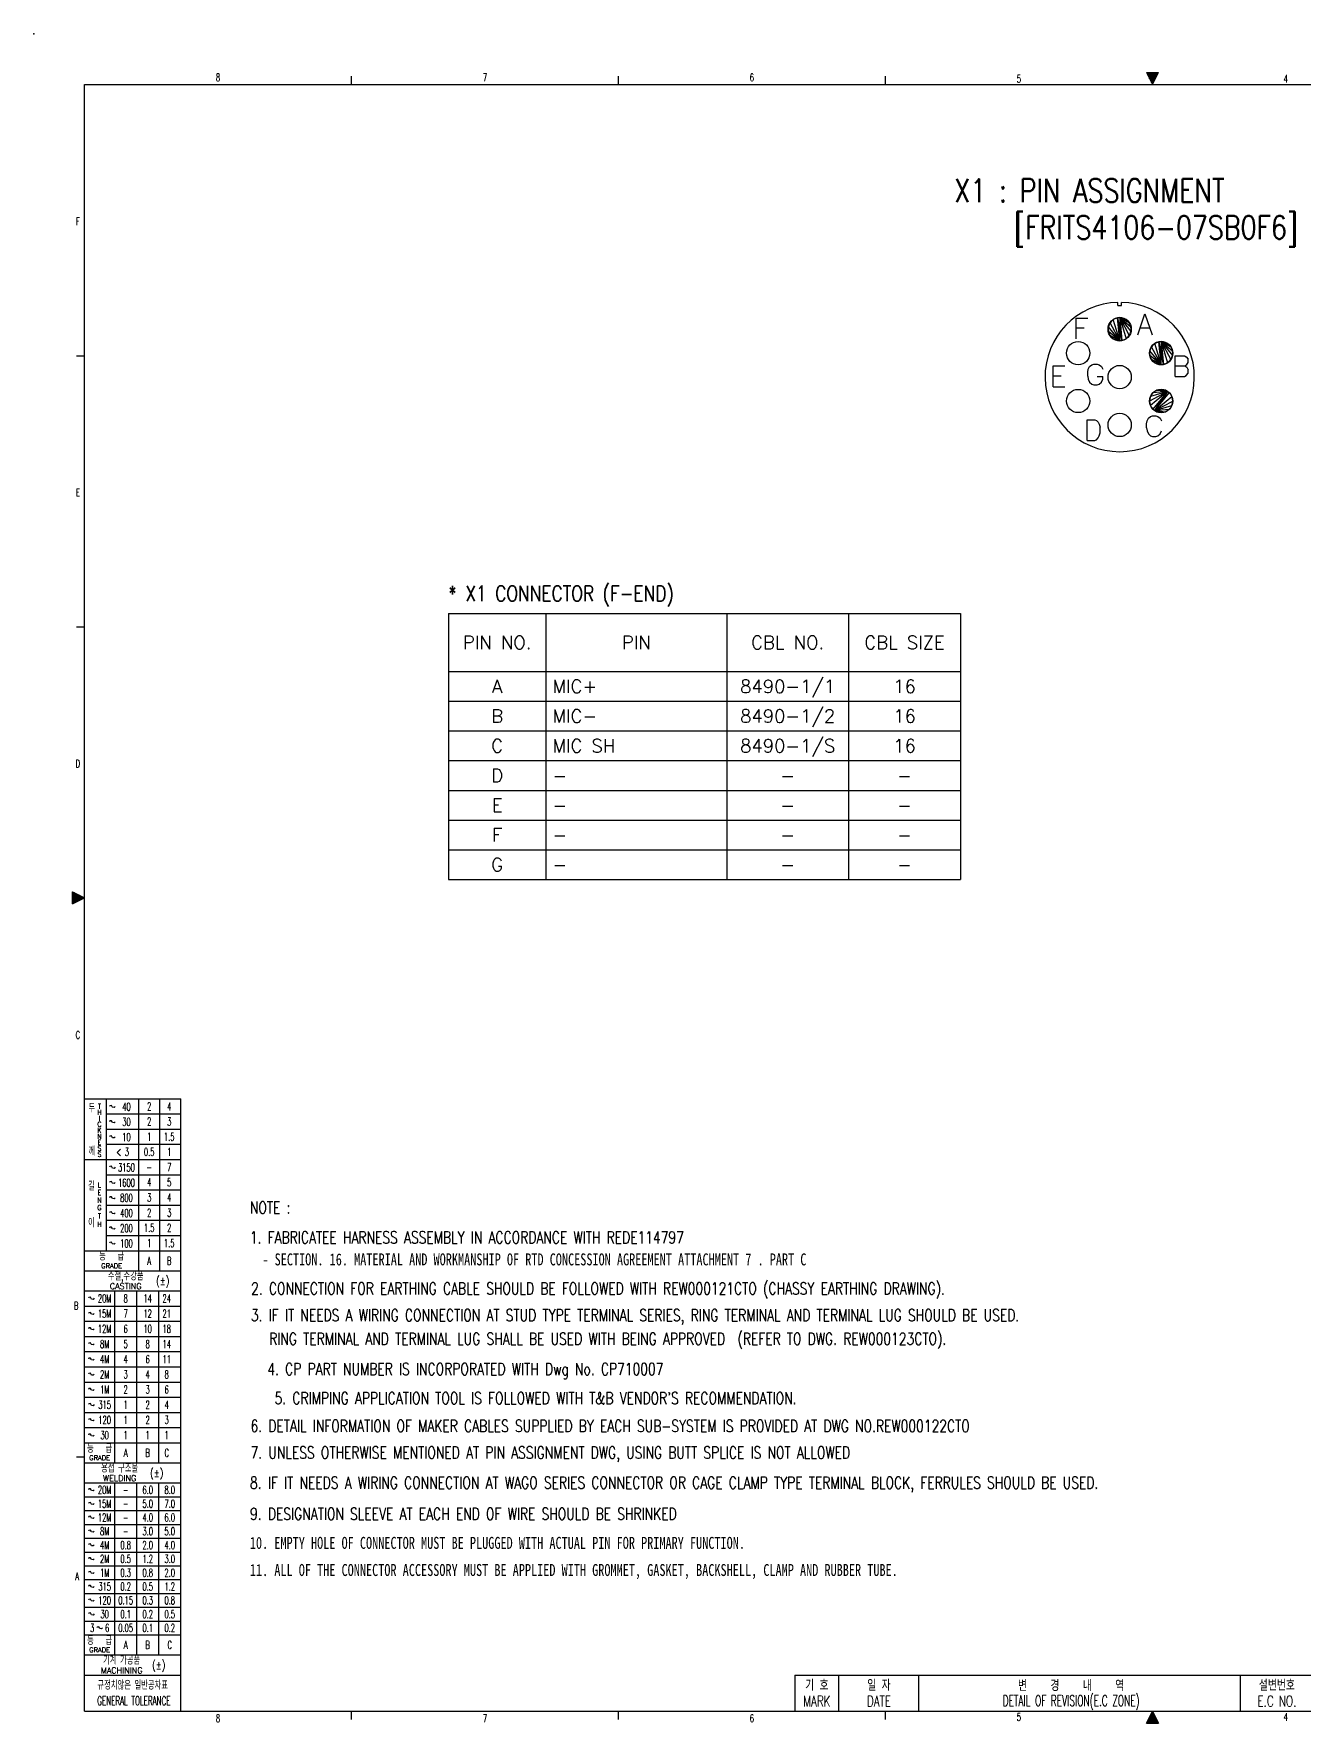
# Model space of a CAD drawing. Extents: x 260 to 819, y -886 to -454.
# Drawn here: x 260.4 to 577.7, y -875.9 to -453.8 of the extents above; entities that cross this region are included whole.
import ezdxf
from ezdxf.enums import TextEntityAlignment as Align

# ---------------------------------------------------------------- set-up
doc = ezdxf.new("R2010")
doc.units = 0
doc.header["$LTSCALE"] = 150
doc.header["$MEASUREMENT"] = 0
doc.linetypes.add('DASHED', pattern=[0.75, 0.5, -0.25])
doc.layers.get('0').update_dxf_attribs({"color": 6, "linetype": 'CONTINUOUS'})
doc.layers.add('현배선도', color=7, linetype='CONTINUOUS')
doc.styles.add('ROMANS', font='txt', dxfattribs={"height": 0.2})
doc.styles.get("Standard").update_dxf_attribs({"font": 'romans.shx', "width": 0.8, "bigfont": 'whgtxt.shx'})

# ---------------------------------------------------------------- blocks, each defined once
blk = doc.blocks.new('*H2')
at = {"color": 2, "linetype": 'Continuous'}
for p, q in [((-266.22, 407.36), (-268.12, 409.25)), ((-266.13, 407.55), (-268, 409.42)), ((-266.32, 407.17), (-267.84, 408.69)), ((-266.04, 407.74), (-267.72, 409.42)), ((-266.41, 406.98), (-267.56, 408.13)), ((-265.94, 407.93), (-267.44, 409.42)), ((-266.5, 406.79), (-267.28, 407.57)), ((-265.85, 408.12), (-267.15, 409.42)), ((-266.6, 406.61), (-267, 407.01)), ((-265.75, 408.31), (-266.87, 409.42)), ((-266.69, 406.42), (-266.72, 406.45)), ((-265.66, 408.5), (-266.59, 409.42)), ((-265.57, 408.69), (-266.31, 409.42)), ((-265.47, 408.87), (-266.02, 409.42)), ((-265.38, 409.06), (-265.74, 409.42)), ((-265.29, 409.25), (-265.46, 409.42))]:
    blk.add_line(p, q, dxfattribs=at)
blk = doc.blocks.new('*H3')
at = {"color": 2, "linetype": 'Continuous'}
for p, q in [((-267.98, 409.42), (-268.13, 409.28)), ((-267.7, 409.42), (-268.03, 409.09)), ((-267.42, 409.42), (-267.94, 408.9)), ((-267.13, 409.42), (-267.85, 408.71)), ((-266.85, 409.42), (-267.75, 408.52)), ((-266.57, 409.42), (-267.66, 408.33)), ((-266.29, 409.42), (-267.57, 408.15)), ((-266, 409.42), (-267.47, 407.96)), ((-265.72, 409.42), (-267.38, 407.77)), ((-265.44, 409.42), (-267.28, 407.58)), ((-265.25, 409.33), (-267.19, 407.39)), ((-265.52, 408.77), (-267.1, 407.2)), ((-265.8, 408.21), (-267, 407.01)), ((-266.08, 407.65), (-266.91, 406.82)), ((-266.36, 407.09), (-266.82, 406.63)), ((-266.64, 406.53), (-266.72, 406.44))]:
    blk.add_line(p, q, dxfattribs=at)
blk = doc.blocks.new('*H4')
at = {"color": 2, "linetype": 'Continuous'}
for p, q in [((-267.94, -3.02), (-268.11, -2.85)), ((-267.66, -3.02), (-268.02, -2.66)), ((-267.37, -3.02), (-267.93, -2.47)), ((-267.09, -3.02), (-267.83, -2.28)), ((-266.81, -3.02), (-267.74, -2.09)), ((-266.52, -3.02), (-267.64, -1.9)), ((-266.24, -3.02), (-267.55, -1.72)), ((-265.96, -3.02), (-267.46, -1.53)), ((-265.68, -3.02), (-267.36, -1.34)), ((-265.39, -3.02), (-267.27, -1.15)), ((-265.29, -2.85), (-267.18, -0.96)), ((-265.57, -2.28), (-267.08, -0.77)), ((-265.85, -1.72), (-266.99, -0.58)), ((-266.12, -1.16), (-266.89, -0.39)), ((-266.4, -0.6), (-266.8, -0.2)), ((-266.68, -0.04), (-266.71, -0.01))]:
    blk.add_line(p, q, dxfattribs=at)
blk = doc.blocks.new('*H5')
at = {"color": 2, "linetype": 'Continuous'}
for p, q in [((-266.24, -0.93), (-268.07, -2.77)), ((-266.14, -1.12), (-268.05, -3.02)), ((-266.33, -0.74), (-267.79, -2.2)), ((-266.05, -1.31), (-267.77, -3.02)), ((-266.43, -0.55), (-267.51, -1.64)), ((-265.96, -1.5), (-267.48, -3.02)), ((-266.52, -0.36), (-267.24, -1.08)), ((-265.86, -1.69), (-267.2, -3.02)), ((-266.61, -0.18), (-266.96, -0.52)), ((-265.77, -1.88), (-266.92, -3.02)), ((-265.68, -2.07), (-266.63, -3.02)), ((-265.58, -2.26), (-266.35, -3.02)), ((-265.49, -2.44), (-266.07, -3.02)), ((-265.39, -2.63), (-265.79, -3.02)), ((-265.3, -2.82), (-265.5, -3.02)), ((-265.21, -3.01), (-265.22, -3.02))]:
    blk.add_line(p, q, dxfattribs=at)
blk = doc.blocks.new('*H6')
at = {"color": 2, "linetype": 'Continuous'}
for p, q in [((-534.45, 202.67), (-536.42, 204.65)), ((-534.64, 202.58), (-536.42, 204.36)), ((-534.82, 202.48), (-536.42, 204.08)), ((-535.01, 202.39), (-536.42, 203.8)), ((-535.2, 202.29), (-536.42, 203.51)), ((-535.39, 202.2), (-536.42, 203.23)), ((-535.58, 202.11), (-536.42, 202.95)), ((-535.77, 202.01), (-536.42, 202.67)), ((-534.26, 202.77), (-536, 204.51)), ((-534.07, 202.86), (-535.43, 204.22)), ((-533.88, 202.96), (-534.86, 203.94)), ((-533.69, 203.05), (-534.29, 203.65)), ((-533.51, 203.15), (-533.72, 203.36)), ((-535.95, 201.92), (-536.42, 202.38)), ((-536.14, 201.82), (-536.42, 202.1)), ((-536.33, 201.73), (-536.42, 201.82))]:
    blk.add_line(p, q, dxfattribs=at)
blk = doc.blocks.new('*H7')
at = {"color": 2, "linetype": 'Continuous'}
for p, q in [((-536.36, 204.69), (-536.42, 204.63)), ((-536.17, 204.6), (-536.42, 204.35)), ((-535.98, 204.5), (-536.42, 204.06)), ((-535.79, 204.41), (-536.42, 203.78)), ((-535.61, 204.31), (-536.42, 203.5)), ((-535.42, 204.22), (-536.42, 203.21)), ((-535.23, 204.12), (-536.42, 202.93)), ((-535.04, 204.03), (-536.42, 202.65)), ((-534.85, 203.93), (-536.42, 202.37)), ((-534.67, 203.84), (-536.42, 202.08)), ((-534.48, 203.74), (-536.42, 201.8)), ((-534.29, 203.65), (-536.09, 201.85)), ((-534.1, 203.55), (-535.52, 202.13)), ((-533.91, 203.46), (-534.95, 202.42)), ((-533.72, 203.36), (-534.38, 202.71)), ((-533.54, 203.27), (-533.81, 202.99))]:
    blk.add_line(p, q, dxfattribs=at)
blk = doc.blocks.new('ansi-c')
at = {"color": 5, "linetype": 'Continuous'}
for p, q in [((-56.4, 764.46), (477, 764.46)), ((-56.4, 358.06), (-56.4, 764.46)), ((-56.4, 511.06), (-32.4, 511.06)), ((-32.4, 358.06), (-32.4, 511.06)), ((-56.4, 463.06), (-32.4, 463.06)), ((-56.4, 415.06), (-32.4, 415.06)), ((-56.4, 367.06), (-32.4, 367.06)), ((121, 367.06), (283.5, 367.06)), ((-56.4, 358.06), (477, 358.06))]:
    blk.add_line(p, q, dxfattribs=at)
at = {"color": 210, "linetype": 'Continuous'}
for p, q in [((10.28, 764.46), (10.28, 766.57)), ((76.95, 764.46), (76.95, 766.57)), ((143.63, 764.46), (143.63, 766.57)), ((-58.45, 696.73), (-56.4, 696.73)), ((-58.45, 629), (-56.4, 629)), ((-58.45, 561.26), (-56.4, 561.26)), ((-50.9, 473.11), (-50.9, 511.06)), ((-42.9, 468.09), (-42.9, 511.06)), ((-37.65, 468.09), (-37.65, 511.06)), ((-50.9, 507.27), (-32.4, 507.27)), ((-50.9, 503.47), (-32.4, 503.47)), ((-50.9, 499.68), (-32.4, 499.68)), ((-56.4, 495.88), (-32.4, 495.88)), ((-50.9, 492.09), (-32.4, 492.09)), ((-50.9, 488.29), (-32.4, 488.29)), ((-50.9, 484.5), (-32.4, 484.5)), ((-50.9, 480.7), (-32.4, 480.7)), ((-56.4, 473.11), (-32.4, 473.11)), ((-50.9, 476.91), (-32.4, 476.91)), ((-56.4, 468.09), (-32.4, 468.09)), ((-48.9, 420.09), (-48.9, 463.06)), ((-43.4, 420.09), (-43.4, 463.06)), ((-37.9, 420.09), (-37.9, 463.06)), ((-56.4, 459.27), (-32.4, 459.27)), ((-56.4, 455.47), (-32.4, 455.47)), ((-56.4, 451.68), (-32.4, 451.68)), ((-56.4, 447.88), (-32.4, 447.88)), ((-56.4, 444.09), (-32.4, 444.09)), ((-56.4, 440.29), (-32.4, 440.29)), ((-56.4, 436.5), (-32.4, 436.5)), ((-56.4, 432.7), (-32.4, 432.7)), ((-56.4, 428.91), (-32.4, 428.91)), ((-56.4, 425.11), (-32.4, 425.11)), ((-58.45, 421.56), (-56.4, 421.56)), ((-56.4, 420.09), (-32.4, 420.09)), ((-48.9, 372.09), (-48.9, 415.06)), ((-43.4, 372.09), (-43.4, 415.06)), ((-37.9, 372.09), (-37.9, 415.06)), ((-56.4, 411.61), (-32.4, 411.61)), ((-56.4, 408.16), (-32.4, 408.16)), ((-56.4, 404.71), (-32.4, 404.71)), ((-56.4, 401.26), (-32.4, 401.26)), ((-56.4, 397.81), (-32.4, 397.81)), ((-56.4, 394.36), (-32.4, 394.36)), ((-56.4, 390.91), (-32.4, 390.91)), ((-56.4, 387.46), (-32.4, 387.46)), ((-56.4, 384.01), (-32.4, 384.01)), ((-56.4, 380.56), (-32.4, 380.56)), ((-56.4, 377.11), (-32.4, 377.11)), ((-56.4, 372.09), (-32.4, 372.09)), ((132, 358.06), (132, 367.06)), ((152, 358.06), (152, 367.06)), ((232.31, 358.06), (232.31, 367.06)), ((10.28, 355.96), (10.28, 358.06)), ((76.95, 355.96), (76.95, 358.06)), ((143.63, 355.96), (143.63, 358.06))]:
    blk.add_line(p, q, dxfattribs=at)
at = {"color": 2, "linetype": 'Continuous'}
for p, q in [((208.8, 767.49), (211.8, 767.49)), ((208.8, 767.49), (210.3, 764.46)), ((210.3, 764.46), (211.8, 767.49)), ((-59.42, 562.78), (-56.4, 561.26)), ((-59.42, 559.74), (-59.42, 562.78)), ((-59.42, 559.74), (-56.4, 561.26)), ((208.8, 355.04), (210.3, 358.06)), ((208.8, 355.04), (211.8, 355.04)), ((210.3, 358.06), (211.8, 355.04))]:
    blk.add_line(p, q, dxfattribs=at)
at = {"color": 5, "linetype": 'DASHED'}
blk.add_line((121, 367.06), (121, 358.06), dxfattribs=at)
at = {"color": 130, "linetype": 'Continuous'}
for points in [[(-48.8, 509.12), (-49.02, 508.86), (-49.41, 508.93), (-49.5, 509.08), (-49.5, 509.08), (-49.69, 509.37), (-50.1, 509.31), (-50.2, 509.12)], [(-48.8, 505.32), (-49.02, 505.06), (-49.41, 505.14), (-49.5, 505.28), (-49.5, 505.28), (-49.69, 505.58), (-50.1, 505.52), (-50.2, 505.32)], [(-48.8, 501.53), (-49.02, 501.27), (-49.41, 501.34), (-49.5, 501.49), (-49.5, 501.49), (-49.69, 501.78), (-50.1, 501.72), (-50.2, 501.53)], [(-48.8, 493.94), (-49.02, 493.68), (-49.41, 493.75), (-49.5, 493.9), (-49.5, 493.9), (-49.69, 494.19), (-50.1, 494.13), (-50.2, 493.94)], [(-48.8, 490.14), (-49.02, 489.88), (-49.41, 489.96), (-49.5, 490.1), (-49.5, 490.1), (-49.69, 490.4), (-50.1, 490.34), (-50.2, 490.14)], [(-48.8, 486.35), (-49.02, 486.09), (-49.41, 486.16), (-49.5, 486.31), (-49.5, 486.31), (-49.69, 486.6), (-50.1, 486.54), (-50.2, 486.35)], [(-48.8, 482.55), (-49.02, 482.29), (-49.41, 482.37), (-49.5, 482.51), (-49.5, 482.51), (-49.69, 482.81), (-50.1, 482.75), (-50.2, 482.55)], [(-48.8, 478.76), (-49.02, 478.5), (-49.41, 478.57), (-49.5, 478.72), (-49.5, 478.72), (-49.69, 479.01), (-50.1, 478.95), (-50.2, 478.76)], [(-48.8, 474.96), (-49.02, 474.7), (-49.41, 474.78), (-49.5, 474.92), (-49.5, 474.92), (-49.69, 475.22), (-50.1, 475.16), (-50.2, 474.96)], [(-54.05, 461.21), (-54.27, 460.95), (-54.66, 461.02), (-54.75, 461.17), (-54.75, 461.17), (-54.94, 461.46), (-55.35, 461.4), (-55.45, 461.21)], [(-54.05, 457.41), (-54.27, 457.15), (-54.66, 457.22), (-54.75, 457.37), (-54.75, 457.37), (-54.94, 457.66), (-55.35, 457.61), (-55.45, 457.41)], [(-54.05, 453.62), (-54.27, 453.36), (-54.66, 453.43), (-54.75, 453.58), (-54.75, 453.58), (-54.94, 453.87), (-55.35, 453.81), (-55.45, 453.62)], [(-54.05, 449.82), (-54.27, 449.56), (-54.66, 449.63), (-54.75, 449.78), (-54.75, 449.78), (-54.94, 450.07), (-55.35, 450.02), (-55.45, 449.82)], [(-54.05, 446.03), (-54.27, 445.77), (-54.66, 445.84), (-54.75, 445.99), (-54.75, 445.99), (-54.94, 446.28), (-55.35, 446.22), (-55.45, 446.03)], [(-54.05, 442.23), (-54.27, 441.97), (-54.66, 442.04), (-54.75, 442.19), (-54.75, 442.19), (-54.94, 442.48), (-55.35, 442.43), (-55.45, 442.23)], [(-54.05, 438.44), (-54.27, 438.18), (-54.66, 438.25), (-54.75, 438.4), (-54.75, 438.4), (-54.94, 438.69), (-55.35, 438.63), (-55.45, 438.44)], [(-54.05, 434.64), (-54.27, 434.38), (-54.66, 434.45), (-54.75, 434.6), (-54.75, 434.6), (-54.94, 434.89), (-55.35, 434.84), (-55.45, 434.64)], [(-54.05, 430.85), (-54.27, 430.59), (-54.66, 430.66), (-54.75, 430.81), (-54.75, 430.81), (-54.94, 431.1), (-55.35, 431.04), (-55.45, 430.85)], [(-54.05, 427.05), (-54.27, 426.79), (-54.66, 426.86), (-54.75, 427.01), (-54.75, 427.01), (-54.94, 427.3), (-55.35, 427.25), (-55.45, 427.05)], [(-54.05, 413.38), (-54.27, 413.12), (-54.66, 413.19), (-54.75, 413.34), (-54.75, 413.34), (-54.94, 413.63), (-55.35, 413.57), (-55.45, 413.38)], [(-54.05, 409.93), (-54.27, 409.67), (-54.66, 409.74), (-54.75, 409.89), (-54.75, 409.89), (-54.94, 410.18), (-55.35, 410.12), (-55.45, 409.93)], [(-54.05, 406.48), (-54.27, 406.22), (-54.66, 406.29), (-54.75, 406.44), (-54.75, 406.44), (-54.94, 406.73), (-55.35, 406.67), (-55.45, 406.48)], [(-54.05, 403.03), (-54.27, 402.77), (-54.66, 402.84), (-54.75, 402.99), (-54.75, 402.99), (-54.94, 403.28), (-55.35, 403.22), (-55.45, 403.03)], [(-54.05, 399.58), (-54.27, 399.32), (-54.66, 399.39), (-54.75, 399.54), (-54.75, 399.54), (-54.94, 399.83), (-55.35, 399.77), (-55.45, 399.58)], [(-54.05, 396.13), (-54.27, 395.87), (-54.66, 395.94), (-54.75, 396.09), (-54.75, 396.09), (-54.94, 396.38), (-55.35, 396.32), (-55.45, 396.13)], [(-54.05, 392.68), (-54.27, 392.42), (-54.66, 392.49), (-54.75, 392.64), (-54.75, 392.64), (-54.94, 392.93), (-55.35, 392.87), (-55.45, 392.68)], [(-54.05, 389.23), (-54.27, 388.97), (-54.66, 389.04), (-54.75, 389.19), (-54.75, 389.19), (-54.94, 389.48), (-55.35, 389.42), (-55.45, 389.23)], [(-54.05, 385.78), (-54.27, 385.52), (-54.66, 385.59), (-54.75, 385.74), (-54.75, 385.74), (-54.94, 386.03), (-55.35, 385.97), (-55.45, 385.78)], [(-54.05, 382.33), (-54.27, 382.07), (-54.66, 382.14), (-54.75, 382.29), (-54.75, 382.29), (-54.94, 382.58), (-55.35, 382.52), (-55.45, 382.33)], [(-51.95, 378.88), (-52.17, 378.62), (-52.56, 378.69), (-52.65, 378.84), (-52.65, 378.84), (-52.84, 379.13), (-53.25, 379.07), (-53.35, 378.88)]]:
    blk.add_lwpolyline(points, dxfattribs=at)
at = {"color": 7, "linetype": 'Continuous'}
blk.add_point((-69.1, 777.16), dxfattribs=at)
for name in ['*H3', '*H2', '*H7', '*H6', '*H4', '*H5']:
    blk.add_blockref(name, (477, 358.06), dxfattribs=at)
at = {"color": 130, "linetype": 'Continuous'}
for s, height, width, p in [('8', 1.9, 0.655684, (-23.08, 766.25)), ('7', 1.9, 0.655684, (43.6, 766.25)), ('6', 1.9, 0.655684, (110.27, 766.25)), ('5', 1.9, 0.655684, (176.97, 765.92)), ('4', 1.9, 0.655684, (243.63, 765.92)), ('F', 1.9, 0.655684, (-58.09, 730.28)), ('E', 1.9, 0.655684, (-58.09, 662.55)), ('D', 1.9, 0.655684, (-58.09, 594.82)), ('C', 1.9, 0.655684, (-58.09, 527)), ('두', 2, 0.65, (-54.6, 508.66)), ('T', 1.3, 0.797385, (-52.7, 509.19)), ('H', 1.3, 0.797385, (-52.7, 507.69)), ('I', 1.3, 0.797385, (-52.7, 506.19)), ('40', 2, 0.582, (-45.95, 509.08)), ('2', 2, 0.582, (-40.27, 509.17)), ('4', 2, 0.582, (-35.27, 509.17)), ('C', 1.3, 0.797385, (-52.7, 504.69)), ('N', 1.3, 0.797385, (-52.7, 501.69)), ('K', 1.3, 0.797385, (-52.7, 503.19)), ('30', 2, 0.582, (-45.95, 505.28)), ('10', 2, 0.582, (-45.95, 501.49)), ('2', 2, 0.582, (-40.27, 505.37)), ('1', 2, 0.582, (-40.27, 501.58)), ('1.5', 2, 0.582, (-35.27, 501.58)), ('3', 2, 0.582, (-35.27, 505.37)), ('께', 2, 0.65, (-54.6, 497.89)), ('S', 1.3, 0.797385, (-52.7, 498.69)), ('E', 1.3, 0.797385, (-52.7, 500.19)), ('< 3', 2, 0.582, (-46.9, 497.78)), ('0.5', 2, 0.582, (-40.27, 497.78)), ('1', 2, 0.582, (-35.27, 497.78)), ('S', 1.3, 0.797385, (-52.7, 497.19)), ('3150', 2, 0.582, (-45.95, 493.9)), ('7', 2, 0.582, (-35.27, 493.99)), ('길', 2, 0.65, (-54.7, 489.19)), ('L', 1.3, 0.797385, (-52.7, 489.52)), ('1600', 2, 0.582, (-45.95, 490.1)), ('-', 2, 0.582, (-40.27, 493.99)), ('4', 2, 0.582, (-40.27, 490.19)), ('5', 2, 0.582, (-35.27, 490.19)), ('N', 1.3, 0.797385, (-52.7, 485.74)), ('E', 1.3, 0.797385, (-52.7, 487.63)), ('800', 2, 0.582, (-45.95, 486.31)), ('3', 2, 0.582, (-40.27, 486.4)), ('4', 2, 0.582, (-35.27, 486.4)), ('G', 1.3, 0.797385, (-52.7, 483.86)), ('T', 1.3, 0.797385, (-52.7, 481.77)), ('400', 2, 0.582, (-45.95, 482.51)), ('2', 2, 0.582, (-40.27, 482.6)), ('3', 2, 0.582, (-35.27, 482.6)), ('이', 2, 0.65, (-54.7, 480.01)), ('H', 1.3, 0.797385, (-52.7, 479.68)), ('200', 2, 0.582, (-45.95, 478.72)), ('1.5', 2, 0.582, (-40.27, 478.81)), ('2', 2, 0.582, (-35.27, 478.81)), ('100', 2, 0.582, (-45.95, 474.92)), ('1', 2, 0.582, (-40.27, 475.01)), ('1.5', 2, 0.582, (-35.27, 475.01)), ('등   급', 2, 0.65, (-49.65, 471.68)), ('GRADE', 1.2, 1.015333, (-49.65, 469.32)), ('A', 2, 0.582, (-40.27, 470.6)), ('B', 2, 0.582, (-35.27, 470.6)), ('CASTING', 1.5, 0.982, (-46.15, 464.24)), ('주철,주강품', 2, 0.65, (-46.15, 466.71)), ('(±)', 2, 0.782, (-36.9, 465.58)), ('B', 1.9, 0.655684, (-58.49, 459.39)), ('20M', 2, 0.582, (-51.4, 461.17)), ('8', 2, 0.582, (-46.15, 461.17)), ('14', 2, 0.582, (-40.65, 461.17)), ('24', 2, 0.582, (-35.9, 461.17)), ('15M', 2, 0.582, (-51.4, 457.37)), ('7', 2, 0.582, (-46.15, 457.37)), ('12', 2, 0.582, (-40.65, 457.37)), ('21', 2, 0.582, (-35.9, 457.37)), ('12M', 2, 0.582, (-51.4, 453.58)), ('6', 2, 0.582, (-46.15, 453.58)), ('10', 2, 0.582, (-40.65, 453.58)), ('18', 2, 0.582, (-35.9, 453.58)), ('8M', 2, 0.582, (-51.4, 449.78)), ('5', 2, 0.582, (-46.15, 449.78)), ('8', 2, 0.582, (-40.65, 449.78)), ('14', 2, 0.582, (-35.9, 449.78)), ('4M', 2, 0.582, (-51.4, 445.99)), ('4', 2, 0.582, (-46.15, 445.99)), ('6', 2, 0.582, (-40.65, 445.99)), ('11', 2, 0.582, (-35.9, 445.99)), ('2M', 2, 0.582, (-51.4, 442.19)), ('1M', 2, 0.582, (-51.4, 438.4)), ('3', 2, 0.582, (-46.15, 442.19)), ('2', 2, 0.582, (-46.15, 438.4)), ('4', 2, 0.582, (-40.65, 442.19)), ('3', 2, 0.582, (-40.65, 438.4)), ('8', 2, 0.582, (-35.9, 442.19)), ('6', 2, 0.582, (-35.9, 438.4)), ('315', 2, 0.582, (-51.4, 434.6)), ('1', 2, 0.582, (-46.15, 434.6)), ('2', 2, 0.582, (-40.65, 434.6)), ('4', 2, 0.582, (-35.9, 434.6)), ('120', 2, 0.582, (-51.4, 430.81)), ('1', 2, 0.582, (-46.15, 430.81)), ('2', 2, 0.582, (-40.65, 430.81)), ('3', 2, 0.582, (-35.9, 430.81)), ('30', 2, 0.582, (-51.4, 427.01)), ('1', 2, 0.582, (-46.15, 427.01)), ('1', 2, 0.582, (-40.65, 427.01)), ('1', 2, 0.582, (-35.9, 427.01)), ('등   급', 2, 0.65, (-52.65, 423.64)), ('A', 2, 0.582, (-46.15, 422.6)), ('B', 2, 0.582, (-40.65, 422.6)), ('C', 2, 0.582, (-35.9, 422.6)), ('GRADE', 1.2, 1.015333, (-52.65, 421.36)), ('용접 구조물', 2, 0.65, (-47.65, 418.71)), ('(±)', 2, 0.782, (-38.4, 417.58)), ('20M', 2, 0.582, (-51.4, 413.34)), ('WELDING', 1.5, 0.982, (-47.65, 416.24)), ('6.0', 2, 0.582, (-40.65, 413.34)), ('8.0', 2, 0.582, (-35.15, 413.34)), ('15M', 2, 0.582, (-51.4, 409.89)), ('-', 2, 0.582, (-46.15, 413.34)), ('-', 2, 0.582, (-46.15, 409.89)), ('5.0', 2, 0.582, (-40.65, 409.89)), ('7.0', 2, 0.582, (-35.15, 409.89)), ('12M', 2, 0.582, (-51.4, 406.44)), ('-', 2, 0.582, (-46.15, 406.44)), ('4.0', 2, 0.582, (-40.65, 406.44)), ('6.0', 2, 0.582, (-35.15, 406.44)), ('8M', 2, 0.582, (-51.4, 402.99)), ('-', 2, 0.582, (-46.15, 402.99)), ('3.0', 2, 0.582, (-40.65, 402.99)), ('5.0', 2, 0.582, (-35.15, 402.99)), ('4M', 2, 0.582, (-51.4, 399.54)), ('2M', 2, 0.582, (-51.4, 396.09)), ('0.8', 2, 0.582, (-46.15, 399.54)), ('0.5', 2, 0.582, (-46.15, 396.09)), ('2.0', 2, 0.582, (-40.65, 399.54)), ('1.2', 2, 0.582, (-40.65, 396.09)), ('4.0', 2, 0.582, (-35.15, 399.54)), ('3.0', 2, 0.582, (-35.15, 396.09)), ('A', 1.9, 0.655684, (-58.29, 391.77)), ('1M', 2, 0.582, (-51.4, 392.64)), ('0.3', 2, 0.582, (-46.15, 392.64)), ('0.8', 2, 0.582, (-40.65, 392.64)), ('2.0', 2, 0.582, (-35.15, 392.64)), ('315', 2, 0.582, (-51.4, 389.19)), ('0.2', 2, 0.582, (-46.15, 389.19)), ('0.5', 2, 0.582, (-40.65, 389.19)), ('1.2', 2, 0.582, (-35.15, 389.19)), ('120', 2, 0.582, (-51.4, 385.74)), ('0.15', 2, 0.582, (-46.15, 385.74)), ('0.3', 2, 0.582, (-40.65, 385.74)), ('0.8', 2, 0.582, (-35.15, 385.74)), ('30', 2, 0.582, (-51.4, 382.29)), ('0.1', 2, 0.582, (-46.15, 382.29)), ('0.2', 2, 0.582, (-40.65, 382.29)), ('0.5', 2, 0.582, (-35.15, 382.29)), ('등   급', 2, 0.65, (-52.65, 375.64)), ('3', 2, 0.582, (-54.52, 378.84)), ('6', 2, 0.582, (-50.77, 378.84)), ('0.05', 2, 0.582, (-46.15, 378.84)), ('0.1', 2, 0.582, (-40.65, 378.84)), ('0.2', 2, 0.582, (-35.15, 378.84)), ('GRADE', 1.2, 1.015333, (-52.65, 373.36)), ('기계 가공품', 2, 0.65, (-47.15, 370.71)), ('A', 2, 0.582, (-46.15, 374.6)), ('B', 2, 0.582, (-40.65, 374.6)), ('C', 2, 0.582, (-35.15, 374.6)), ('MACHINING', 1.5, 0.982, (-47.15, 368.24)), ('(±)', 2, 0.782, (-37.9, 369.58)), ('규정치않은 일반공차표', 2, 0.65, (-44.4, 364.46)), ('기 호', 2.8, 0.7, (126.5, 364.56)), ('일 자', 2.8, 0.7, (142, 364.56)), ('변    경    내    역', 2.8, 0.7, (190, 364.46)), ('설변번호', 2.8, 0.7, (241.4, 364.56)), ('GENERAL TOLERANCE', 2.2, 0.591091, (-44.1, 360.66)), ('MARK', 2.7, 0.700519, (126.5, 360.56)), ('DATE', 2.7, 0.700519, (142, 360.56)), ('DETAIL OF REVISION(E.C ZONE)', 2.7, 0.607926, (190, 360.66)), ('E.C NO.', 2.7, 0.700519, (241.4, 360.56)), ('8', 1.9, 0.655684, (-23.08, 356.28)), ('7', 1.9, 0.655684, (43.6, 356.28)), ('6', 1.9, 0.655684, (110.27, 356.28)), ('5', 1.9, 0.655684, (176.97, 356.61)), ('4', 1.9, 0.655684, (243.63, 356.61))]:
    blk.add_text(s, height=height, dxfattribs=dict(at, width=width)).set_placement(p, align=Align.MIDDLE_CENTER)

msp = doc.modelspace()

# ---------------------------------------------------------------- linework, layer by layer
at = {"color": 7, "linetype": 'Continuous'}
for p, q in [((531.17, -521.7), (531.17, -520.92)), ((531.17, -521.7), (532.01, -521.7)), ((532.01, -521.7), (532.01, -520.92)), ((520.73, -530.05), (520.73, -524.87)), ((520.73, -524.87), (523.66, -524.87)), ((520.73, -527.29), (522.73, -527.29)), ((531.03, -524.78), (531.59, -527.6)), ((531.03, -524.78), (531.59, -527.6)), ((531.59, -527.6), (532.15, -530.43)), ((531.59, -527.6), (532.15, -530.43)), ((536.11, -528.98), (537.91, -523.81)), ((536.71, -527.23), (539.11, -527.23)), ((537.91, -523.81), (539.71, -528.98)), ((541.39, -530.76), (541.95, -533.59)), ((541.39, -530.76), (541.95, -533.59)), ((541.95, -533.59), (542.51, -536.41)), ((541.95, -533.59), (542.51, -536.41)), ((545.48, -539.42), (545.48, -534.25)), ((545.48, -534.25), (547.75, -534.25)), ((547.75, -534.25), (548.22, -534.5)), ((548.22, -534.5), (548.69, -535.08)), ((548.35, -536.42), (548.69, -535.91)), ((548.69, -535.91), (548.69, -535.08)), ((514.95, -541.98), (514.95, -536.8)), ((514.95, -536.8), (517.88, -536.8)), ((514.95, -539.22), (516.95, -539.22)), ((523.61, -538.32), (523.74, -537.57)), ((523.61, -539.32), (523.61, -538.32)), ((523.61, -539.32), (523.74, -540.07)), ((523.74, -537.57), (524.08, -536.9)), ((523.74, -540.07), (524.08, -540.82)), ((524.08, -536.9), (524.61, -536.48)), ((524.61, -536.48), (525.15, -536.32)), ((525.15, -536.32), (525.95, -536.32)), ((525.95, -536.32), (526.48, -536.48)), ((526.01, -539.41), (527.35, -539.41)), ((526.48, -536.48), (527.02, -536.9)), ((527.02, -536.9), (527.35, -537.57)), ((527.02, -540.82), (527.35, -540.07)), ((527.35, -540.07), (527.35, -539.41)), ((545.48, -536.75), (547.89, -536.75)), ((545.48, -539.42), (547.75, -539.42)), ((547.75, -539.42), (548.22, -539.17)), ((547.89, -536.75), (548.35, -536.42)), ((547.89, -536.75), (548.35, -537.08)), ((548.22, -539.17), (548.69, -538.59)), ((548.35, -537.08), (548.69, -537.75)), ((548.69, -538.59), (548.69, -537.75)), ((514.95, -541.98), (517.88, -541.98)), ((524.08, -540.82), (524.61, -541.33)), ((524.61, -541.33), (525.15, -541.49)), ((525.15, -541.49), (525.95, -541.49)), ((525.95, -541.49), (526.48, -541.33)), ((526.48, -541.33), (527.02, -540.82)), ((541.95, -545.55), (543.99, -543.52)), ((541.95, -545.55), (543.99, -543.52)), ((539.91, -547.59), (541.95, -545.55)), ((539.91, -547.59), (541.95, -545.55)), ((523.49, -550.28), (525.36, -550.28)), ((523.49, -555.46), (523.49, -550.28)), ((525.36, -550.28), (525.83, -550.45)), ((525.83, -550.45), (526.23, -550.86)), ((526.23, -550.86), (526.5, -551.37)), ((526.5, -551.37), (526.7, -552.12)), ((526.7, -553.54), (526.7, -552.12)), ((538.28, -551.25), (538.42, -550.5)), ((538.28, -552.25), (538.28, -551.25)), ((538.28, -552.25), (538.42, -553)), ((538.42, -550.5), (538.75, -549.83)), ((538.75, -549.83), (539.29, -549.42)), ((539.29, -549.42), (539.82, -549.25)), ((539.82, -549.25), (540.62, -549.25)), ((540.62, -549.25), (541.16, -549.42)), ((541.16, -549.42), (541.69, -549.83)), ((541.69, -549.83), (542.02, -550.5)), ((523.49, -555.46), (525.36, -555.46)), ((525.29, -555.46), (525.83, -555.29)), ((525.83, -555.29), (526.23, -554.79)), ((526.23, -554.79), (526.5, -554.29)), ((526.5, -554.29), (526.7, -553.54)), ((538.42, -553), (538.75, -553.76)), ((538.75, -553.76), (539.29, -554.26)), ((539.29, -554.26), (539.82, -554.42)), ((539.82, -554.42), (540.62, -554.42)), ((540.62, -554.42), (541.16, -554.26)), ((541.16, -554.26), (541.69, -553.76)), ((541.69, -553.76), (542.02, -553))]:
    msp.add_line(p, q, dxfattribs=at)
at = {"color": 0}
for p, q in [((363.95, -598.62), (363.95, -665.11)), ((363.95, -598.62), (491.86, -598.62)), ((388.25, -598.62), (388.25, -665.11)), ((433.47, -598.62), (433.47, -665.11)), ((463.85, -598.62), (463.85, -665.11)), ((491.86, -598.62), (491.86, -665.11)), ((363.95, -613.14), (491.86, -613.14)), ((363.95, -620.56), (491.86, -620.56)), ((363.95, -627.99), (491.86, -627.99)), ((363.95, -635.41), (491.86, -635.41)), ((363.95, -642.84), (491.86, -642.84)), ((363.95, -650.26), (491.86, -650.26)), ((363.95, -657.69), (491.86, -657.69)), ((363.95, -665.11), (491.86, -665.11))]:
    msp.add_line(p, q, dxfattribs=at)
at = {"color": 7, "linetype": 'Continuous'}
for points in [[(531.59, -530.48), (528.76, -528.16), (528.71, -527.6), (528.76, -527.04)], [(531.59, -530.48), (528.76, -527.04), (528.93, -526.5), (529.19, -526)], [(531.59, -530.48), (529.19, -526), (529.55, -525.57), (529.99, -525.21)], [(531.59, -530.48), (529.99, -525.21), (530.49, -524.94), (531.03, -524.78)], [(531.59, -524.72), (531.59, -527.6), (531.03, -524.78)], [(531.59, -530.48), (531.03, -524.78), (531.59, -527.6)], [(531.59, -524.72), (532.15, -524.78), (532.69, -524.94), (533.19, -525.21)], [(531.59, -524.72), (533.19, -525.21), (533.63, -525.57), (533.98, -526)], [(531.59, -524.72), (533.98, -526), (534.25, -526.5), (534.41, -527.04)], [(531.59, -524.72), (534.41, -527.04), (534.47, -527.6), (534.41, -528.16)], [(531.59, -524.72), (534.41, -528.16), (534.25, -528.71), (533.98, -529.2)], [(531.59, -524.72), (533.98, -529.2), (533.63, -529.64), (533.19, -530)], [(531.59, -524.72), (533.19, -530), (532.69, -530.27), (532.15, -530.43)], [(531.59, -524.72), (532.15, -530.43), (531.59, -527.6)], [(531.59, -530.48), (531.59, -527.6), (532.15, -530.43)], [(531.59, -530.48), (529.19, -529.2), (528.93, -528.71), (528.76, -528.16)], [(531.59, -530.48), (529.99, -530), (529.55, -529.64), (529.19, -529.2)], [(531.59, -530.48), (531.03, -530.43), (530.49, -530.27), (529.99, -530)], [(541.95, -536.47), (539.56, -531.99), (539.91, -531.55), (540.35, -531.19)], [(541.95, -536.47), (540.35, -531.19), (540.85, -530.92), (541.39, -530.76)], [(541.95, -530.7), (541.95, -533.59), (541.39, -530.76)], [(541.95, -536.47), (541.39, -530.76), (541.95, -533.59)], [(541.95, -530.7), (542.51, -530.76), (543.05, -530.92), (543.55, -531.19)], [(541.95, -530.7), (543.55, -531.19), (543.99, -531.55), (544.35, -531.99)], [(541.95, -530.7), (544.35, -531.99), (544.61, -532.48), (544.78, -533.02)], [(541.95, -530.7), (544.78, -533.02), (544.83, -533.59), (544.78, -534.15)], [(541.95, -530.7), (544.78, -534.15), (544.61, -534.69), (544.35, -535.19)], [(541.95, -530.7), (544.35, -535.19), (543.99, -535.62), (543.55, -535.98)], [(541.95, -530.7), (543.55, -535.98), (543.05, -536.25), (542.51, -536.41)], [(541.95, -530.7), (542.51, -536.41), (541.95, -533.59)], [(541.95, -536.47), (539.13, -534.15), (539.07, -533.59), (539.13, -533.02)], [(541.95, -536.47), (539.13, -533.02), (539.29, -532.48), (539.56, -531.99)], [(541.95, -536.47), (539.56, -535.19), (539.29, -534.69), (539.13, -534.15)], [(541.95, -536.47), (540.35, -535.98), (539.91, -535.62), (539.56, -535.19)], [(541.95, -536.47), (541.39, -536.41), (540.85, -536.25), (540.35, -535.98)], [(541.95, -536.47), (541.95, -533.59), (542.51, -536.41)], [(543.55, -543.16), (539.29, -544.45), (539.13, -544.99), (539.07, -545.55)], [(543.55, -543.16), (539.07, -545.55), (539.13, -546.12), (539.29, -546.66)], [(543.55, -543.16), (539.91, -543.52), (539.56, -543.95), (539.29, -544.45)], [(543.55, -543.16), (539.29, -546.66), (539.56, -547.15), (539.91, -547.59)], [(543.55, -543.16), (540.85, -542.89), (540.35, -543.16), (539.91, -543.52)], [(543.55, -543.16), (539.91, -547.59), (541.95, -545.55)], [(540.35, -547.95), (544.61, -544.45), (544.35, -543.95), (543.99, -543.52)], [(540.35, -547.95), (543.99, -543.52), (541.95, -545.55)], [(540.35, -547.95), (544.83, -545.55), (544.78, -544.99), (544.61, -544.45)], [(543.55, -543.16), (541.95, -542.67), (541.39, -542.73), (540.85, -542.89)], [(543.55, -543.16), (543.05, -542.89), (542.51, -542.73), (541.95, -542.67)], [(543.55, -543.16), (541.95, -545.55), (543.99, -543.52)], [(540.35, -547.95), (541.95, -545.55), (539.91, -547.59)], [(540.35, -547.95), (544.61, -546.66), (544.78, -546.12), (544.83, -545.55)], [(540.35, -547.95), (543.99, -547.59), (544.35, -547.15), (544.61, -546.66)], [(540.35, -547.95), (543.05, -548.22), (543.55, -547.95), (543.99, -547.59)], [(540.35, -547.95), (540.85, -548.22), (541.39, -548.38), (541.95, -548.44)], [(540.35, -547.95), (541.95, -548.44), (542.51, -548.38), (543.05, -548.22)]]:
    msp.add_lwpolyline(points, dxfattribs=at)
for centre in [(531.59, -527.6), (521.22, -533.59), (541.95, -533.59), (531.59, -539.57), (521.22, -545.55), (541.95, -545.55), (531.59, -551.54)]:
    msp.add_circle(centre, 2.91, dxfattribs=at)
for centre, radius, start, end in [((531.59, -539.57), 18.65, 91.2923, 270), ((531.59, -539.57), 18.65, 270, 88.7077), ((531.59, -527.6), 2.88, 101.25, 281.25), ((531.59, -527.6), 2.88, 281.25, 101.25), ((541.95, -533.59), 2.88, 101.25, 281.25), ((541.95, -533.59), 2.88, 281.25, 101.25), ((541.95, -545.55), 2.88, 45, 225), ((541.95, -545.55), 2.88, 225, 45)]:
    msp.add_arc(centre, radius, start, end, dxfattribs=at)

# ---------------------------------------------------------------- block references
at = {"linetype": 'DASHED'}
msp.add_blockref('ansi-c', (329.46, -1230.96), dxfattribs=at)
msp.add_blockref('ansi-c', (329.46, -1230.96), dxfattribs=at)

# ---------------------------------------------------------------- texts
at = {"color": 0}
for s, p in [('PIN NO.', (376.1, -605.88)), ('PIN', (410.86, -605.88)), ('CBL NO.', (448.66, -605.88)), ('CBL SIZE', (477.86, -605.88)), ('A', (376.1, -616.85)), ('8490-1/1', (448.66, -616.85)), ('16', (477.86, -616.85)), ('B', (376.1, -624.27)), ('8490-1/2', (448.66, -624.27)), ('16', (477.86, -624.27)), ('C', (376.1, -631.7)), ('8490-1/S', (448.66, -631.7)), ('16', (477.86, -631.7)), ('D', (376.1, -639.12)), ('-', (448.66, -639.12)), ('-', (477.86, -639.12)), ('E', (376.1, -646.55)), ('-', (448.66, -646.55)), ('-', (477.86, -646.55)), ('F', (376.1, -653.97)), ('-', (448.66, -653.97)), ('-', (477.86, -653.97)), ('G', (376.1, -661.4)), ('-', (448.66, -661.4)), ('-', (477.86, -661.4))]:
    msp.add_text(s, height=3.3, dxfattribs=at).set_placement(p, align=Align.MIDDLE_CENTER)
for s, p in [('MIC+', (389.9, -616.85)), ('MIC-', (389.9, -624.27)), ('MIC SH', (389.9, -631.7)), ('-', (389.9, -639.12)), ('-', (389.9, -646.55)), ('-', (389.9, -653.97)), ('-', (389.9, -661.4))]:
    msp.add_text(s, height=3.3, dxfattribs=at).set_placement(p, align=Align.MIDDLE_LEFT)
at = {"color": 7, "width": 0.75}
for s, p in [('NOTE : ', (314.34, -747.1)), ('1. FABRICATEE HARNESS ASSEMBLY IN ACCORDANCE WITH REDE114797', (314.34, -754.54)), ('2. CONNECTION FOR EARTHING CABLE SHOULD BE FOLLOWED WITH REW000121CTO (CHASSY EARTHING DRAWING).', (314.64, -767.3)), ('3. IF IT NEEDS A WIRING CONNECTION AT STUD TYPE TERMINAL SERIES, RING TERMINAL AND TERMINAL LUG SHOULD BE USED.', (314.59, -773.98)), ('RING TERMINAL AND TERMINAL LUG SHALL BE USED WITH BEING APPROVED  (REFER TO DWG. REW000123CTO).', (319.14, -779.87)), ('6. DETAIL INFORMATION OF MAKER CABLES SUPPLIED BY EACH SUB-SYSTEM IS PROVIDED AT DWG NO.REW000122CTO', (314.5, -801.65)), ('7. UNLESS OTHERWISE MENTIONED AT PIN ASSIGNMENT DWG, USING BUTT SPLICE IS NOT ALLOWED ', (314.5, -808.3)), ('8. IF IT NEEDS A WIRING CONNECTION AT WAGO SERIES CONNECTOR OR CAGE CLAMP TYPE TERMINAL BLOCK, FERRULES SHOULD BE USED.', (314.38, -815.82)), ('9. DESIGNATION SLEEVE AT EACH END OF WIRE SHOULD BE SHRINKED', (314.38, -823.62))]:
    msp.add_text(s, height=3, dxfattribs=at).set_placement(p, align=Align.MIDDLE_LEFT)
at = {"color": 255, "linetype": 'Continuous', "width": 0.75}
for s, p in [('4. CP PART NUMBER IS INCORPORATED WITH Dwg No. CP710007', (368.16, -787.42)), ("5. CRIMPING APPLICATION TOOL IS FOLLOWED WITH T&B VENDOR'S RECOMMENDATION.", (385.69, -794.69))]:
    msp.add_text(s, height=3, dxfattribs=at).set_placement(p, align=Align.MIDDLE_CENTER)
at = {"layer": '현배선도', "color": 4, "width": 0.8}
for s, height, p in [('X1 : PIN ASSIGNMENT', 5.8124, (490.29, -495.86)), ('[FRITS4106-07SB0F6]', 5.8124, (505.2, -505.09)), ('* X1 CONNECTOR (F-END)', 3.8749, (363.92, -595.58))]:
    msp.add_text(s, height=height, dxfattribs=at).set_placement(p)
at = {"layer": '현배선도', "color": 0, "linetype": 'DASHED', "ltscale": 0.05, "style": 'ROMANS', "width": 0.75}
for s, p in [('   - SECTION. 16. MATERIAL AND WORKMANSHIP OF RTD CONCESSION AGREEMENT ATTACHMENT 7 . PART C ', (312.88, -760.03)), ('10. EMPTY HOLE OF CONNECTOR MUST BE PLUGGED WITH ACTUAL PIN FOR PRIMARY FUNCTION.', (314.33, -830.86)), ('11. ALL OF THE CONNECTOR ACCESSORY MUST BE APPLIED WITH GROMMET, GASKET, BACKSHELL, CLAMP AND RUBBER TUBE.', (314.33, -837.64))]:
    msp.add_text(s, height=2.9925, dxfattribs=at).set_placement(p, align=Align.MIDDLE_LEFT)

doc.saveas('drawing.dxf')
